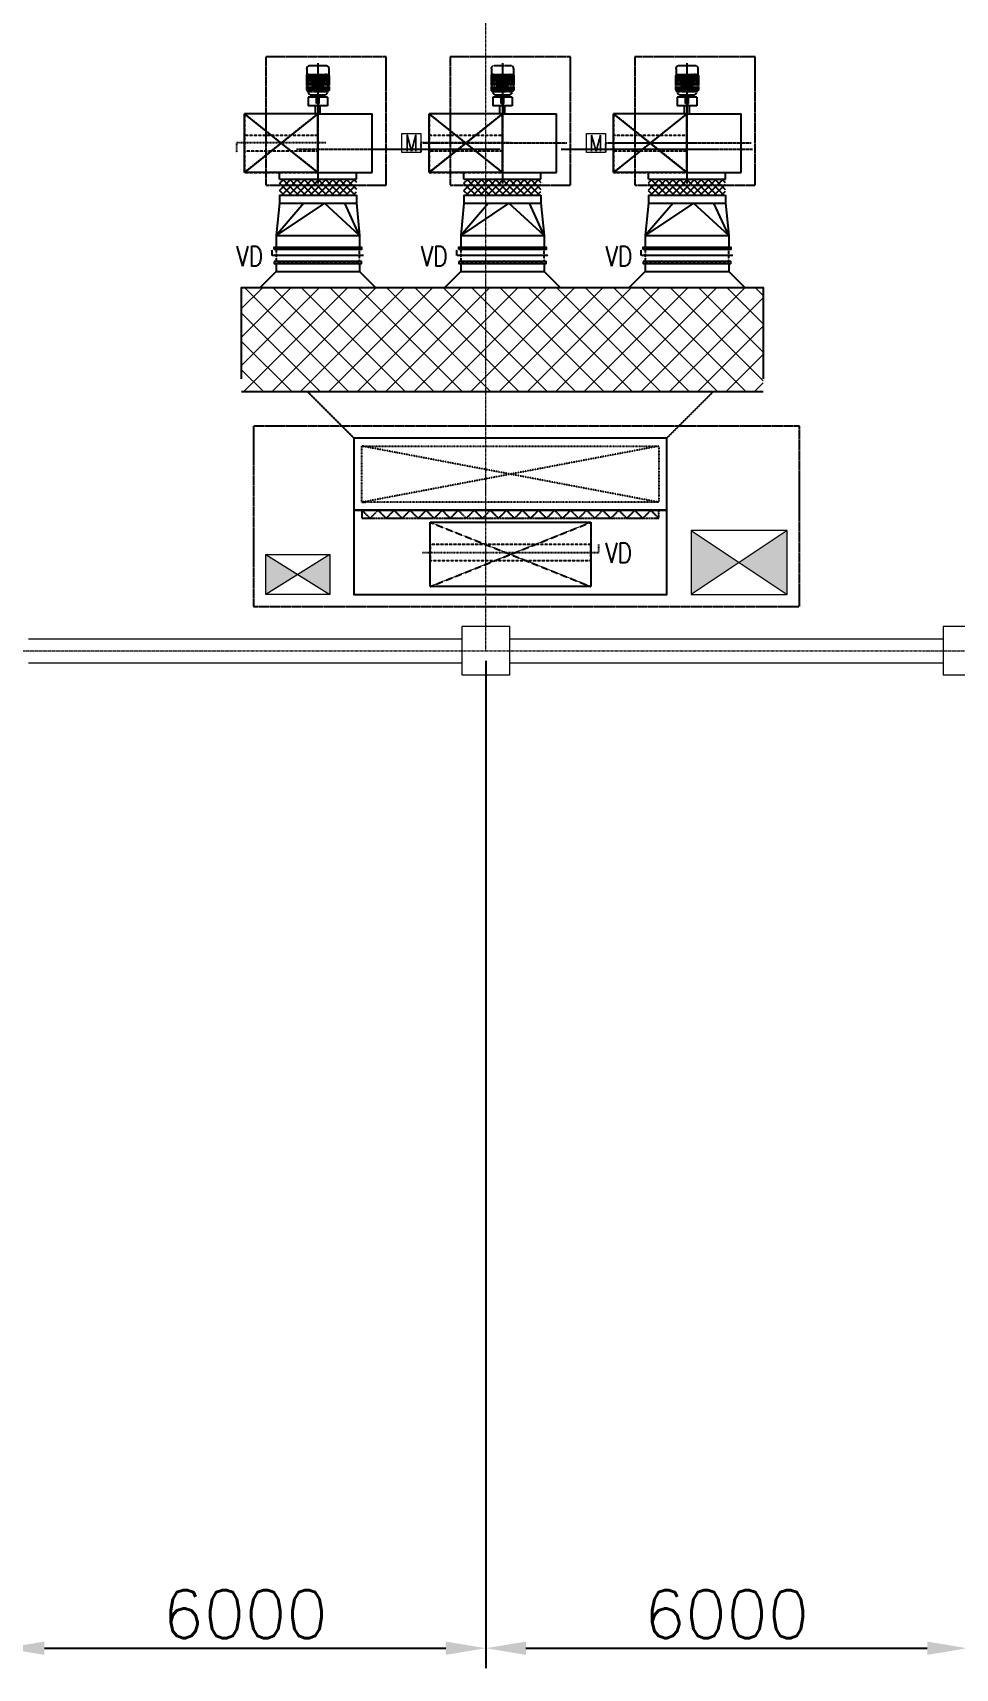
# Model space of a CAD drawing. Extents: x -59767 to 1106559, y -1290 to 1129522.
# Drawn here: x 135211 to 146708, y 542351 to 562729 of the extents above; entities that cross this region are included whole.
import ezdxf
from ezdxf.enums import TextEntityAlignment as Align

# ---------------------------------------------------------------- set-up
doc = ezdxf.new("R2010")
doc.units = 0
for name, pattern in [('CENTER', [2, 1.25, -0.25, 0.25, -0.25]), ('CENTER2', [1.125, 0.75, -0.125, 0.125, -0.125]), ('DASHED', [3.5, 2, -1.5]), ('HIDDEN', [0.375, 0.25, -0.125]), ('HIDDEN2', [0.1875, 0.125, -0.0625]), ('HIDDENX2', [0.75, 0.5, -0.25]), ('PHANTOM', [2.5, 1.25, -0.25, 0.25, -0.25, 0.25, -0.25]), ('PHANTOM2', [1.25, 0.625, -0.125, 0.125, -0.125, 0.125, -0.125])]:
    doc.linetypes.add(name, pattern=pattern)
doc.layers.get('0').update_dxf_attribs({"linetype": 'CONTINUOUS', "lineweight": 9})
doc.layers.get('Defpoints').update_dxf_attribs({"linetype": 'CONTINUOUS', "lineweight": 9})
for name, color, linetype in [('1', 2, 'CONTINUOUS'), ('D-OA', 3, 'CONTINUOUS'), ('EQ', 253, 'CONTINUOUS'), ('EQUIP', 6, 'CONTINUOUS'), ('EQUIP-PAD', 1, 'PHANTOM2'), ('EQUIPMENT', 6, 'CONTINUOUS'), ('SA-101', 3, 'CONTINUOUS'), ('SIZE', 2, 'CONTINUOUS'), ('VD', 2, 'HIDDEN')]:
    doc.layers.add(name, color=color, linetype=linetype)
for name, color, linetype, lineweight in [('COLUMN', 2, 'CONTINUOUS', 9), ('TEXT', 3, 'CONTINUOUS', 9), ('WALL_200', 3, 'CONTINUOUS', 9), ('중심선', 1, 'CENTER', 9), ('치수선', 6, 'CONTINUOUS', 9)]:
    doc.layers.add(name, color=color, linetype=linetype, lineweight=lineweight)
doc.styles.add('ROMANS', font='romans.shx', dxfattribs={"bigfont": 'whgtxt.shx'})
doc.styles.get("Standard").update_dxf_attribs({"font": 'romans.shx', "bigfont": 'whtgtxt.shx'})
doc.dimstyles.new('ISO-25', dxfattribs={"dimscale": 200, "dimtxt": 3, "dimasz": 2.5, "dimexe": 1.25, "dimexo": 0.625, "dimtad": 1, "dimdec": 0, "dimdsep": 46, "dimtxsty": 'Standard', "dimcen": 2.5, "dimadec": 0, "dimazin": 0, "dimtp": 0.1, "dimtm": 0.1, "dimtfac": 0.6, "dimtdec": 0, "dimtmove": 0, "dimatfit": 3, "dimfxl": 1, "dimtvp": 1, "dimtolj": 1, "dimarcsym": 0})

# ---------------------------------------------------------------- blocks, each defined once
blk = doc.blocks.new('column600')
at = {"layer": 'COLUMN', "linetype": 'Continuous'}
blk.add_lwpolyline([(-300, -300), (300, -300), (300, 300), (-300, 300)], close=True, dxfattribs=at)
blk = doc.blocks.new('*D165')
at = {"layer": 'Defpoints', "color": 0}
for p in [(134858, 555029), (140858, 555029), (140858, 542601)]:
    blk.add_point(p, dxfattribs=at)
at = {"layer": '치수선', "color": 0, "lineweight": -2}
for p, q in [((134858, 554904), (134858, 542351)), ((140858, 554904), (140858, 542351)), ((135358, 542601), (140358, 542601))]:
    blk.add_line(p, q, dxfattribs=at)
at = {"layer": '치수선', "color": 0}
for points in [[(135358, 542684), (135358, 542518), (134858, 542601)], [(140358, 542518), (140358, 542684), (140858, 542601)]]:
    blk.add_solid(points, dxfattribs=at)
at = {"layer": '치수선', "color": 0, "insert": (137858, 543026), "char_height": 600, "attachment_point": 5}
blk.add_mtext('\\A1;6000', dxfattribs=at)
blk = doc.blocks.new('*D166')
at = {"layer": 'Defpoints', "color": 0}
for p in [(140858, 555029), (146858, 555029), (146858, 542601)]:
    blk.add_point(p, dxfattribs=at)
at = {"layer": '치수선', "color": 0, "lineweight": -2}
for p, q in [((140858, 554904), (140858, 542351)), ((146858, 554904), (146858, 542351)), ((141358, 542601), (146358, 542601))]:
    blk.add_line(p, q, dxfattribs=at)
at = {"layer": '치수선', "color": 0}
for points in [[(141358, 542684), (141358, 542518), (140858, 542601)], [(146358, 542518), (146358, 542684), (146858, 542601)]]:
    blk.add_solid(points, dxfattribs=at)
at = {"layer": '치수선', "color": 0, "insert": (143858, 543026), "char_height": 600, "attachment_point": 5}
blk.add_mtext('\\A1;6000', dxfattribs=at)
blk = doc.blocks.new('10m1')
at = {"color": 6, "linetype": 'PHANTOM'}
for p, q in [((-17, 258), (-17, 178)), ((0, 258), (-17, 258)), ((0, 258), (17, 258)), ((17, 258), (17, 178)), ((-142, 91), (-124, 103)), ((-142, 0), (-142, 91)), ((-142, -91), (-142, 0)), ((-124, 103), (-141, 91)), ((-141, 0), (-141, 91)), ((-141, -91), (-141, 0)), ((-139, 0), (-139, 91)), ((-139, -91), (-139, 0)), ((-138, 91), (-122, 103)), ((-138, 91), (-123, 103)), ((-138, 0), (-138, 91)), ((-138, -91), (-138, 0)), ((-137, 94), (-137, 98)), ((-134, 91), (-119, 103)), ((-134, 0), (-134, 91)), ((-134, -91), (-134, 0)), ((-133, 91), (-117, 103)), ((-133, 0), (-133, 91)), ((-133, -91), (-133, 0)), ((-132, 106), (132, 106)), ((-132, 103), (-132, 106)), ((-127, 91), (-113, 103)), ((-127, 0), (-127, 91)), ((-127, -91), (-127, 0)), ((-126, 91), (-111, 103)), ((-126, 0), (-126, 91)), ((-126, -91), (-126, 0)), ((-113, 131), (-120, 106)), ((-105, 103), (-119, 91)), ((-119, 0), (-119, 91)), ((-119, -91), (-119, 0)), ((-117, 100), (-117, 103)), ((-117, 91), (-104, 101)), ((-117, 0), (-117, 91)), ((-117, -91), (-117, 0)), ((-111, 98), (-111, 103)), ((-104, 0), (-104, 103)), ((-88, 103), (-104, 103)), ((-104, -104), (-104, 0)), ((-99, 103), (-99, 106)), ((-97, 0), (-97, 103)), ((-97, -104), (-97, 0)), ((-94, 150), (-94, 152)), ((-94, 149), (94, 149)), ((-88, 103), (-88, 106)), ((-80, 91), (-72, 103)), ((-80, 0), (-80, 91)), ((-80, -91), (-80, 0)), ((-78, 91), (-68, 103)), ((-78, 0), (-78, 91)), ((-78, -91), (-78, 0)), ((-77, 96), (-77, 106)), ((-68, 0), (-68, 103)), ((-68, -104), (-68, 0)), ((-58, 103), (-65, 91)), ((-65, 91), (-65, 0)), ((-65, 0), (-65, -91)), ((-54, 103), (-62, 91)), ((-62, 91), (-62, 0)), ((-62, 0), (-62, -91)), ((-54, 103), (-54, -104)), ((-48, 157), (-48, 168)), ((-48, 154), (51, 154)), ((-44, 103), (-48, 91)), ((-48, 91), (-48, -91)), ((-2, 170), (-46, 170)), ((-39, 103), (-45, 91)), ((-45, 91), (-45, -91)), ((-39, 103), (-39, -104)), ((-28, 103), (-30, 91)), ((-30, 91), (-30, -91)), ((-23, 103), (-27, 91)), ((-27, 91), (-27, -91)), ((-23, 103), (-23, -104)), ((-22, 178), (22, 178)), ((-22, 170), (-22, 178)), ((-12, 103), (-12, 91)), ((-12, 91), (-12, -91)), ((-7, 103), (-9, 91)), ((-9, 91), (-9, -91)), ((-7, 103), (-7, -104)), ((46, 170), (-2, 170)), ((7, 103), (7, -104)), ((7, 103), (9, 91)), ((9, 91), (9, -91)), ((12, 103), (12, 91)), ((12, 91), (12, -91)), ((22, 170), (22, 178)), ((23, 103), (23, -104)), ((23, 103), (27, 91)), ((27, 91), (27, -91)), ((28, 103), (30, 91)), ((30, 91), (30, -91)), ((39, 103), (39, -104)), ((39, 103), (45, 91)), ((44, 103), (48, 91)), ((45, 91), (45, -91)), ((48, 157), (48, 168)), ((48, 91), (48, -91)), ((54, 103), (54, -104)), ((54, 103), (62, 91)), ((58, 103), (65, 91)), ((62, 91), (62, 0)), ((62, 0), (62, -91)), ((65, 91), (65, 0)), ((65, 0), (65, -91)), ((78, 91), (68, 103)), ((68, 0), (68, 103)), ((68, -104), (68, 0)), ((80, 91), (72, 103)), ((77, 96), (77, 106)), ((78, 0), (78, 91)), ((78, -91), (78, 0)), ((80, 0), (80, 91)), ((80, -91), (80, 0)), ((88, 103), (88, 106)), ((88, 103), (104, 103)), ((94, 150), (94, 152)), ((97, 0), (97, 103)), ((97, -104), (97, 0)), ((99, 103), (99, 106)), ((104, 0), (104, 103)), ((117, 91), (104, 101)), ((104, -104), (104, 0)), ((105, 103), (119, 91)), ((126, 91), (111, 103)), ((111, 98), (111, 103)), ((113, 131), (120, 106)), ((127, 91), (113, 103)), ((133, 91), (117, 103)), ((117, 100), (117, 103)), ((117, 0), (117, 91)), ((117, -91), (117, 0)), ((134, 91), (119, 103)), ((119, 0), (119, 91)), ((119, -91), (119, 0)), ((138, 91), (122, 103)), ((138, 91), (123, 103)), ((142, 91), (124, 103)), ((124, 103), (141, 91)), ((126, 0), (126, 91)), ((126, -91), (126, 0)), ((127, 0), (127, 91)), ((127, -91), (127, 0)), ((132, 103), (132, 106)), ((133, 0), (133, 91)), ((133, -91), (133, 0)), ((134, 0), (134, 91)), ((134, -91), (134, 0)), ((137, 94), (137, 98)), ((138, 0), (138, 91)), ((138, -91), (138, 0)), ((139, 0), (139, 91)), ((139, -91), (139, 0)), ((141, 0), (141, 91)), ((141, -91), (141, 0)), ((142, 0), (142, 91)), ((142, -91), (142, 0)), ((-124, -104), (-142, -91)), ((-141, -91), (-124, -104)), ((-123, -104), (-138, -91)), ((-122, -104), (-138, -91)), ((-137, -98), (-137, -94)), ((-136, -106), (136, -106)), ((-136, -178), (-136, -106)), ((-119, -104), (-134, -91)), ((-117, -104), (-133, -91)), ((-132, -106), (-132, -103)), ((-113, -104), (-127, -91)), ((-111, -104), (-126, -91)), ((-119, -91), (-105, -104)), ((-104, -101), (-117, -91)), ((-117, -104), (-117, -100)), ((-111, -104), (-111, -98)), ((-104, -104), (-88, -104)), ((-99, -104), (-99, -104)), ((-88, -104), (-88, -104)), ((-72, -104), (-80, -91)), ((-68, -104), (-78, -91)), ((-77, -104), (-77, -96)), ((-65, -91), (-58, -104)), ((-62, -91), (-54, -104)), ((-48, -91), (-44, -104)), ((-45, -91), (-39, -104)), ((-30, -91), (-28, -104)), ((-27, -91), (-23, -104)), ((-12, -91), (-12, -104)), ((-9, -91), (-7, -104)), ((9, -91), (7, -104)), ((12, -91), (12, -104)), ((27, -91), (23, -104)), ((30, -91), (28, -104)), ((45, -91), (39, -104)), ((48, -91), (44, -104)), ((62, -91), (54, -104)), ((65, -91), (58, -104)), ((68, -104), (78, -91)), ((72, -104), (80, -91)), ((77, -104), (77, -96)), ((88, -104), (88, -104)), ((104, -104), (88, -104)), ((99, -104), (99, -104)), ((104, -101), (117, -91)), ((119, -91), (105, -104)), ((111, -104), (126, -91)), ((111, -104), (111, -98)), ((113, -104), (127, -91)), ((117, -104), (133, -91)), ((117, -104), (117, -100)), ((119, -104), (134, -91)), ((122, -104), (138, -91)), ((123, -104), (138, -91)), ((124, -104), (142, -91)), ((141, -91), (124, -104)), ((132, -106), (132, -103)), ((136, -178), (136, -106)), ((137, -98), (137, -94)), ((-96, -218), (96, -218))]:
    blk.add_line(p, q, dxfattribs=at)
for centre, radius, start, end in [((-134, 98), 3, 89.9998, 180), ((-134, 103), 2, 270, 0), ((-88, 123), 26, 103.9303, 163.8305), ((-93, 152), 1, 94.7831, 180.0003), ((-95, 150), 1, 283.9301, 359.9993), ((-48, -378), 533, 90.3058, 94.7831), ((-51, 157), 3, 270.3058, 359.9998), ((-46, 168), 2, 90, 180), ((46, 168), 2, 0, 90), ((51, 157), 3, 180.0002, 269.6942), ((48, -378), 533, 85.2169, 89.6942), ((93, 152), 1, 359.9997, 85.2169), ((95, 150), 1, 180.0007, 256.0699), ((88, 123), 26, 16.1695, 76.0697), ((134, 103), 2, 180, 270), ((134, 98), 3, 0, 90.0002), ((-134, -98), 3, 180, 270.0002), ((-96, -178), 40, 180, 270), ((-134, -103), 2, 0, 90), ((96, -178), 40, 270, 0), ((134, -103), 2, 90, 180), ((134, -98), 3, 269.9998, 0)]:
    blk.add_arc(centre, radius, start, end, dxfattribs=at)

msp = doc.modelspace()

# ---------------------------------------------------------------- hatches: boundary and pattern name
h = msp.add_hatch()
h.set_pattern_fill('ANSI37', color=1, scale=2000, angle=180)
h.set_pattern_definition([(45, (5912.24, 473703.8), (-176.7767, 176.7767), []), (135, (5912.24, 473703.8), (-176.7767, -176.7767), [])])
h.paths.add_polyline_path([(144315.2, 559553.8), (137815.2, 559553.8), (137815.2, 558253.8), (144315.2, 558253.8)])
at = {"layer": '1', "lineweight": 9}
for points in [[(143414.8, 555728.8), (144014.8, 556128.8), (144614.8, 555728.8), (144614.8, 556528.8), (144014.8, 556128.8), (143414.8, 556528.8)], [(138114.8, 556228.8), (138114.8, 555728.8), (138514.8, 555978.8), (138914.8, 555728.8), (138914.8, 556228.8), (138514.8, 555978.8)]]:
    msp.add_hatch(color=256, dxfattribs=at).paths.add_polyline_path(points)
at = {"layer": 'EQUIP', "ltscale": 0.5}
h = msp.add_hatch(dxfattribs=at)
h.set_pattern_fill('ANSI37', color=1, scale=500, style=0)
h.set_pattern_definition([(225, (148319.51, 585997.69), (44.19417, -44.19417), []), (315, (148319.51, 585997.69), (44.19417, 44.19417), [])])
h.paths.add_polyline_path([(139244.8, 560903.4), (139244.8, 560703.4), (138285.8, 560703.4), (138285.8, 560903.4)])
h = msp.add_hatch(dxfattribs=at)
h.set_pattern_fill('ANSI37', color=1, scale=500, style=0)
h.set_pattern_definition([(225, (146019.51, 585997.69), (44.19417, -44.19417), []), (315, (146019.51, 585997.69), (44.19417, 44.19417), [])])
h.paths.add_polyline_path([(141544.8, 560903.4), (141544.8, 560703.4), (140585.8, 560703.4), (140585.8, 560903.4)])
h = msp.add_hatch(dxfattribs=at)
h.set_pattern_fill('ANSI37', color=1, scale=500, style=0)
h.set_pattern_definition([(225, (143719.51, 585997.69), (44.19417, -44.19417), []), (315, (143719.51, 585997.69), (44.19417, 44.19417), [])])
h.paths.add_polyline_path([(143844.8, 560903.4), (143844.8, 560703.4), (142885.8, 560703.4), (142885.8, 560903.4)])

# ---------------------------------------------------------------- linework, layer by layer
at = {"layer": '1', "lineweight": 9}
for p, q in [((144614.8, 556528.8), (143414.8, 556528.8)), ((143414.8, 556528.8), (143414.8, 555728.8)), ((144614.8, 556528.8), (143414.8, 555728.8)), ((143414.8, 556528.8), (144614.8, 555728.8)), ((144614.8, 555728.8), (144614.8, 556528.8)), ((138114.8, 556228.8), (138914.8, 556228.8)), ((138114.8, 555728.8), (138114.8, 556228.8)), ((138114.8, 556228.8), (138914.8, 555728.8)), ((138914.8, 556228.8), (138114.8, 555728.8)), ((138914.8, 556228.8), (138914.8, 555728.8)), ((138914.8, 555728.8), (138114.8, 555728.8)), ((143414.8, 555728.8), (144614.8, 555728.8))]:
    msp.add_line(p, q, dxfattribs=at)
at = {"layer": 'D-OA', "ltscale": 0.5}
for p, q in [((138285.6, 560604.3), (138245.6, 560204.3)), ((138845.9, 560604.3), (138245.6, 560204.3)), ((138591.3, 560604.3), (138245.6, 560204.3)), ((138285.6, 560704.3), (138285.6, 560604.3)), ((138285.6, 560704.3), (139244.8, 560704.3)), ((138285.6, 560604.3), (139244.8, 560604.3)), ((139284.8, 560204.3), (138845.9, 560604.3)), ((139284.8, 560204.3), (139100.6, 560604.3)), ((139244.8, 560704.3), (139244.8, 560604.3)), ((139244.8, 560604.3), (139284.8, 560204.3)), ((140585.6, 560604.3), (140545.6, 560204.3)), ((141145.9, 560604.3), (140545.6, 560204.3)), ((140891.3, 560604.3), (140545.6, 560204.3)), ((140585.6, 560704.3), (140585.6, 560604.3)), ((140585.6, 560704.3), (141544.8, 560704.3)), ((140585.6, 560604.3), (141544.8, 560604.3)), ((141584.8, 560204.3), (141145.9, 560604.3)), ((141584.8, 560204.3), (141400.6, 560604.3)), ((141544.8, 560704.3), (141544.8, 560604.3)), ((141544.8, 560604.3), (141584.8, 560204.3)), ((142885.6, 560604.3), (142845.6, 560204.3)), ((143445.9, 560604.3), (142845.6, 560204.3)), ((143191.3, 560604.3), (142845.6, 560204.3)), ((142885.6, 560704.3), (142885.6, 560604.3)), ((142885.6, 560704.3), (143844.8, 560704.3)), ((142885.6, 560604.3), (143844.8, 560604.3)), ((143884.8, 560204.3), (143445.9, 560604.3)), ((143884.8, 560204.3), (143700.6, 560604.3)), ((143844.8, 560704.3), (143844.8, 560604.3)), ((143844.8, 560604.3), (143884.8, 560204.3)), ((138245.6, 560204.3), (138245.6, 560055.1)), ((138245.6, 560204.3), (139284.8, 560204.3)), ((139284.8, 560204.3), (139284.8, 560055.1)), ((140545.6, 560204.3), (140545.6, 560055.1)), ((140545.6, 560204.3), (141584.8, 560204.3)), ((141584.8, 560204.3), (141584.8, 560055.1)), ((142845.6, 560204.3), (142845.6, 560055.1)), ((142845.6, 560204.3), (143884.8, 560204.3)), ((143884.8, 560204.3), (143884.8, 560055.1)), ((138245.6, 560055.1), (139284.8, 560055.1)), ((140545.6, 560055.1), (141584.8, 560055.1)), ((142845.6, 560055.1), (143884.8, 560055.1)), ((138245.6, 559855.1), (138245.6, 559755.1)), ((138245.6, 559855.1), (139284.8, 559855.1)), ((139284.8, 559855.1), (139284.8, 559755.1)), ((140545.6, 559855.1), (140545.6, 559755.1)), ((140545.6, 559855.1), (141584.8, 559855.1)), ((141584.8, 559855.1), (141584.8, 559755.1)), ((142845.6, 559855.1), (142845.6, 559755.1)), ((142845.6, 559855.1), (143884.8, 559855.1)), ((143884.8, 559855.1), (143884.8, 559755.1)), ((138245.6, 559755.1), (138045.6, 559555.1)), ((138245.6, 559755.1), (139284.8, 559755.1)), ((139284.8, 559755.1), (139484.8, 559555.1)), ((140545.6, 559755.1), (140345.6, 559555.1)), ((140545.6, 559755.1), (141584.8, 559755.1)), ((141584.8, 559755.1), (141784.8, 559555.1)), ((142845.6, 559755.1), (142645.6, 559555.1)), ((142845.6, 559755.1), (143884.8, 559755.1)), ((143884.8, 559755.1), (144084.8, 559555.1))]:
    msp.add_line(p, q, dxfattribs=at)
at = {"layer": 'D-OA', "linetype": 'HIDDENX2'}
for p, q in [((139214.8, 557678.8), (138639.8, 558253.8)), ((143114.8, 557678.8), (143689.8, 558253.8)), ((140164.8, 556628.8), (142164.8, 555828.8)), ((140164.8, 555828.8), (142164.8, 556628.8))]:
    msp.add_line(p, q, dxfattribs=at)
at = {"layer": 'D-OA'}
msp.add_lwpolyline([(137815.2, 558417.5), (137815.2, 559553.8), (144315.2, 559553.8), (144315.2, 558417.5)], dxfattribs=at)
at = {"layer": 'D-OA', "linetype": 'HIDDENX2'}
msp.add_lwpolyline([(144315.2, 558253.8), (137815.2, 558253.8)], dxfattribs=at)
msp.add_lwpolyline([(140164.8, 555828.8), (140164.8, 556628.8), (142164.8, 556628.8), (142164.8, 555828.8)], close=True, dxfattribs=at)
at = {"layer": 'EQ', "linetype": 'DASHED', "ltscale": 0.5}
msp.add_line((139414.8, 556678.8), (139314.8, 556778.8), dxfattribs=at)
at = {"layer": 'EQ', "linetype": 'HIDDEN2', "ltscale": 0.5}
for points in [[(139314.8, 556878.8), (139314.8, 557578.8), (143014.8, 557578.8), (143014.8, 556878.8), (139314.8, 556878.8)], [(143014.8, 557578.8), (139314.8, 556878.8), (139358.2, 556878.8)], [(143014.8, 556878.8), (139314.8, 557578.8), (139358.2, 557578.8)]]:
    msp.add_lwpolyline(points, dxfattribs=at)
at = {"layer": 'EQ', "linetype": 'DASHED', "ltscale": 0.5}
for points in [[(139314.8, 556778.8), (139314.8, 556678.8), (143014.8, 556678.8), (143014.8, 556778.8), (139314.8, 556778.8)], [(139614.8, 556678.8), (139514.8, 556778.8), (139414.8, 556678.8)], [(139814.8, 556678.8), (139714.8, 556778.8), (139614.8, 556678.8)], [(140014.8, 556678.8), (139914.8, 556778.8), (139814.8, 556678.8)], [(140214.8, 556678.8), (140114.8, 556778.8), (140014.8, 556678.8)], [(140414.8, 556678.8), (140314.8, 556778.8), (140214.8, 556678.8)], [(140614.8, 556678.8), (140514.8, 556778.8), (140414.8, 556678.8)], [(140814.8, 556678.8), (140714.8, 556778.8), (140614.8, 556678.8)], [(141014.8, 556678.8), (140914.8, 556778.8), (140814.8, 556678.8)], [(141214.8, 556678.8), (141114.8, 556778.8), (141014.8, 556678.8)], [(141414.8, 556678.8), (141314.8, 556778.8), (141214.8, 556678.8)], [(141614.8, 556678.8), (141514.8, 556778.8), (141414.8, 556678.8)], [(141814.8, 556678.8), (141714.8, 556778.8), (141614.8, 556678.8)], [(142014.8, 556678.8), (141914.8, 556778.8), (141814.8, 556678.8)], [(142214.8, 556678.8), (142114.8, 556778.8), (142014.8, 556678.8)], [(142414.8, 556678.8), (142314.8, 556778.8), (142214.8, 556678.8)], [(142614.8, 556678.8), (142514.8, 556778.8), (142414.8, 556678.8)], [(142814.8, 556678.8), (142714.8, 556778.8), (142614.8, 556678.8)], [(143014.8, 556678.8), (142914.8, 556778.8), (142814.8, 556678.8)]]:
    msp.add_lwpolyline(points, dxfattribs=at)
at = {"layer": 'EQUIP', "color": 1, "linetype": 'CENTER2'}
for p, q in [((138764.8, 562350.7), (138764.8, 560848.5)), ((141064.8, 562350.7), (141064.8, 560848.5)), ((143364.8, 562350.7), (143364.8, 560848.5)), ((138497.9, 561278.8), (141036.7, 561278.8)), ((141866, 561353.8), (140077.5, 561353.8)), ((141797.9, 561278.8), (144181.7, 561278.8)), ((144166, 561353.8), (142377.5, 561353.8))]:
    msp.add_line(p, q, dxfattribs=at)
at = {"layer": 'EQUIP'}
for p, q in [((138886, 561925.6), (138643.6, 561925.6)), ((138643.6, 561925.6), (138643.6, 561819.6)), ((138886, 561925.6), (138886, 561819.6)), ((141186, 561925.6), (140943.6, 561925.6)), ((140943.6, 561925.6), (140943.6, 561819.6)), ((141186, 561925.6), (141186, 561819.6)), ((143486, 561925.6), (143243.6, 561925.6)), ((143243.6, 561925.6), (143243.6, 561819.6)), ((143486, 561925.6), (143486, 561819.6)), ((137849.8, 560988.8), (137849.8, 561718.8)), ((138764.8, 561718.8), (137849.8, 561718.8)), ((138764.8, 560988.8), (137849.8, 561718.8)), ((138764.8, 561718.8), (137849.8, 560988.8)), ((138886, 561819.6), (138643.6, 561819.6)), ((138734.5, 561718.8), (138734.5, 561819.6)), ((138764.8, 560988.8), (138764.8, 561718.8)), ((138764.8, 561718.8), (139439.8, 561718.8)), ((138795.1, 561718.8), (138795.1, 561819.6)), ((139439.8, 560988.8), (139439.8, 561718.8)), ((140149.8, 560988.8), (140149.8, 561718.8)), ((141064.8, 561718.8), (140149.8, 561718.8)), ((141064.8, 560988.8), (140149.8, 561718.8)), ((141064.8, 561718.8), (140149.8, 560988.8)), ((141186, 561819.6), (140943.6, 561819.6)), ((141034.5, 561718.8), (141034.5, 561819.6)), ((141064.8, 560988.8), (141064.8, 561718.8)), ((141064.8, 561718.8), (141739.8, 561718.8)), ((141095.1, 561718.8), (141095.1, 561819.6)), ((141739.8, 560988.8), (141739.8, 561718.8)), ((142449.8, 560988.8), (142449.8, 561718.8)), ((143364.8, 561718.8), (142449.8, 561718.8)), ((143364.8, 560988.8), (142449.8, 561718.8)), ((143364.8, 561718.8), (142449.8, 560988.8)), ((143486, 561819.6), (143243.6, 561819.6)), ((143334.5, 561718.8), (143334.5, 561819.6)), ((143364.8, 560988.8), (143364.8, 561718.8)), ((143364.8, 561718.8), (144039.8, 561718.8)), ((143395.1, 561718.8), (143395.1, 561819.6)), ((144039.8, 560988.8), (144039.8, 561718.8)), ((138764.8, 560988.8), (137849.8, 560988.8)), ((138284.8, 560904.3), (138284.8, 560988.8)), ((138284.8, 560904.3), (139244.8, 560904.3)), ((138764.8, 560988.8), (139439.8, 560988.8)), ((139244.8, 560904.3), (139244.8, 560988.8)), ((141064.8, 560988.8), (140149.8, 560988.8)), ((140584.8, 560904.3), (140584.8, 560988.8)), ((140584.8, 560904.3), (141544.8, 560904.3)), ((141064.8, 560988.8), (141739.8, 560988.8)), ((141544.8, 560904.3), (141544.8, 560988.8)), ((143364.8, 560988.8), (142449.8, 560988.8)), ((142884.8, 560904.3), (142884.8, 560988.8)), ((142884.8, 560904.3), (143844.8, 560904.3)), ((143364.8, 560988.8), (144039.8, 560988.8)), ((143844.8, 560904.3), (143844.8, 560988.8))]:
    msp.add_line(p, q, dxfattribs=at)
at = {"layer": 'EQUIP-PAD'}
for points in [[(138114.8, 560828.8), (139614.8, 560828.8), (139614.8, 562428.8), (138114.8, 562428.8)], [(140414.8, 560828.8), (141914.8, 560828.8), (141914.8, 562428.8), (140414.8, 562428.8)], [(142714.8, 560828.8), (144214.8, 560828.8), (144214.8, 562428.8), (142714.8, 562428.8)], [(144764.8, 555578.8), (144764.8, 557828.8), (140404.8, 557828.8), (140404.8, 557828.8), (137964.8, 557828.8), (137964.8, 555578.8), (140374.8, 555578.8), (140374.8, 555578.8)]]:
    msp.add_lwpolyline(points, close=True, dxfattribs=at)
at = {"layer": 'EQUIPMENT'}
for points in [[(139214.8, 557678.8), (139214.8, 556778.8), (143114.8, 556778.8), (143114.8, 557678.8), (139214.8, 557678.8)], [(139214.8, 556778.8), (139214.8, 555728.8), (143114.8, 555728.8), (143114.8, 556778.8), (139214.8, 556778.8)]]:
    msp.add_lwpolyline(points, dxfattribs=at)
at = {"layer": 'SA-101', "linetype": 'HIDDENX2', "ltscale": 0.5}
for p, q in [((138764.8, 560988.8), (137849.8, 561718.8)), ((138764.8, 561718.8), (137849.8, 560988.8)), ((141064.8, 560988.8), (140149.8, 561718.8)), ((141064.8, 561718.8), (140149.8, 560988.8)), ((143364.8, 560988.8), (142449.8, 561718.8)), ((143364.8, 561718.8), (142449.8, 560988.8))]:
    msp.add_line(p, q, dxfattribs=at)
for points in [[(138764.8, 561718.8), (137849.8, 561718.8), (137849.8, 560988.8), (138764.8, 560988.8)], [(141064.8, 561718.8), (140149.8, 561718.8), (140149.8, 560988.8), (141064.8, 560988.8)], [(143364.8, 561718.8), (142449.8, 561718.8), (142449.8, 560988.8), (143364.8, 560988.8)]]:
    msp.add_lwpolyline(points, close=True, dxfattribs=at)
at = {"layer": 'TEXT'}
for points in [[(139812.2, 561473.8), (140049.8, 561473.8), (140049.8, 561236.2), (139812.2, 561236.2)], [(142112.2, 561472.6), (142349.8, 561472.6), (142349.8, 561235), (142112.2, 561235)]]:
    msp.add_lwpolyline(points, close=True, dxfattribs=at)
at = {"layer": 'VD', "linetype": 'HIDDEN'}
for points in [[(138764.8, 561253.8), (137849.8, 561253.8), (137849.8, 561453.8), (138764.8, 561453.8), (138764.8, 561253.8)], [(141064.8, 561253.8), (140149.8, 561253.8), (140149.8, 561453.8), (141064.8, 561453.8), (141064.8, 561253.8)], [(143364.8, 561252.6), (142449.8, 561252.6), (142449.8, 561452.6), (143364.8, 561452.6), (143364.8, 561252.6)], [(140164.8, 556151.8), (142164.8, 556151.8), (142164.8, 556351.8), (140164.8, 556351.8), (140164.8, 556151.8)]]:
    msp.add_lwpolyline(points, dxfattribs=at)
at = {"layer": 'VD', "linetype": 'HIDDEN', "ltscale": 0.05}
for points in [[(138864.8, 561355), (137749.8, 561355), (137749.8, 561236.2)], [(141164.8, 561355), (140049.8, 561355), (140049.8, 561236.2)], [(143464.8, 561353.8), (142349.8, 561353.8), (142349.8, 561235)], [(140064.8, 556251.8), (142264.8, 556251.8), (142264.8, 556353)]]:
    msp.add_lwpolyline(points, dxfattribs=at)
at = {"layer": 'VD', "linetype": 'HIDDENX2'}
for points in [[(139334.8, 559955.1), (138195.6, 559955.1), (138195.6, 560025.8)], [(141634.8, 559955.1), (140495.6, 559955.1), (140495.6, 560025.8)], [(143934.8, 559955.1), (142795.6, 559955.1), (142795.6, 560025.8)]]:
    msp.add_lwpolyline(points, dxfattribs=at)
at = {"layer": 'VD', "linetype": 'Continuous'}
for points in [[(138220.6, 560030.1), (138220.6, 560055.1), (139309.8, 560055.1), (139309.8, 560030.1), (138220.6, 560030.1)], [(140520.6, 560030.1), (140520.6, 560055.1), (141609.8, 560055.1), (141609.8, 560030.1), (140520.6, 560030.1)], [(142820.6, 560030.1), (142820.6, 560055.1), (143909.8, 560055.1), (143909.8, 560030.1), (142820.6, 560030.1)], [(138220.6, 559880.1), (138220.6, 559855.1), (139309.8, 559855.1), (139309.8, 559880.1), (138220.6, 559880.1)], [(140520.6, 559880.1), (140520.6, 559855.1), (141609.8, 559855.1), (141609.8, 559880.1), (140520.6, 559880.1)], [(142820.6, 559880.1), (142820.6, 559855.1), (143909.8, 559855.1), (143909.8, 559880.1), (142820.6, 559880.1)]]:
    msp.add_lwpolyline(points, dxfattribs=at)
at = {"layer": 'VD'}
for points in [[(138245.6, 559880.1), (139284.8, 559880.1), (139284.8, 560030.1), (138245.6, 560030.1), (138245.6, 559880.1)], [(140545.6, 559880.1), (141584.8, 559880.1), (141584.8, 560030.1), (140545.6, 560030.1), (140545.6, 559880.1)], [(142845.6, 559880.1), (143884.8, 559880.1), (143884.8, 560030.1), (142845.6, 560030.1), (142845.6, 559880.1)]]:
    msp.add_lwpolyline(points, dxfattribs=at)
at = {"layer": 'WALL_200', "ltscale": 0.5}
for p, q in [((135157.7, 555179.1), (140558.2, 555179.1)), ((141157.7, 555179.1), (146558.2, 555179.1)), ((135157.7, 554879.1), (140558.2, 554879.1)), ((141157.7, 554879.1), (146558.2, 554879.1))]:
    msp.add_line(p, q, dxfattribs=at)
at = {"layer": '중심선'}
for p, q in [((140858.2, 555029.1), (140858.2, 618526.4)), ((28557.7, 555029.1), (154858.2, 555029.1))]:
    msp.add_line(p, q, dxfattribs=at)

# ---------------------------------------------------------------- block references
at = {"layer": 'COLUMN', "linetype": 'Continuous'}
for p in [(140857.7, 555029.1), (146857.7, 555029.1)]:
    msp.add_blockref('column600', p, dxfattribs=at)
at = {"layer": 'EQUIP', "xscale": -1, "rotation": 180}
for p in [(138764.8, 562104.1), (141064.8, 562104.1), (143364.8, 562104.1)]:
    msp.add_blockref('10m1', p, dxfattribs=at)

# ---------------------------------------------------------------- texts
at = {"layer": 'SIZE', "style": 'ROMANS', "text_generation_flag": 2, "width": 0.8}
for p in [(139931, 561355), (142231, 561353.8)]:
    msp.add_text('M', height=200, dxfattribs=at).set_placement(p, align=Align.MIDDLE)
at = {"layer": 'SIZE', "style": 'ROMANS', "width": 0.8}
for p in [(137747.5, 559819.8), (140047.5, 559819.8), (142347.5, 559819.8), (142345, 556122.1)]:
    msp.add_text('VD', height=250, dxfattribs=at).set_placement(p)

# ---------------------------------------------------------------- dimensions: what is measured, and where the dimension line sits
at = {"layer": '치수선'}
for base, p1, p2, picture, middle in [((140858.2, 542600.9), (134858.2, 555029.1), (140858.2, 555029.1), '*D165', (137858.2, 543025.9)), ((146858.2, 542600.9), (140858.2, 555029.1), (146858.2, 555029.1), '*D166', (143858.2, 543025.9))]:
    dim = msp.add_linear_dim(base=base, p1=p1, p2=p2, dimstyle='ISO-25', dxfattribs=at)
    dim.commit()
    dim.dimension.update_dxf_attribs({"geometry": picture, "text_midpoint": middle})

doc.saveas('drawing.dxf')
